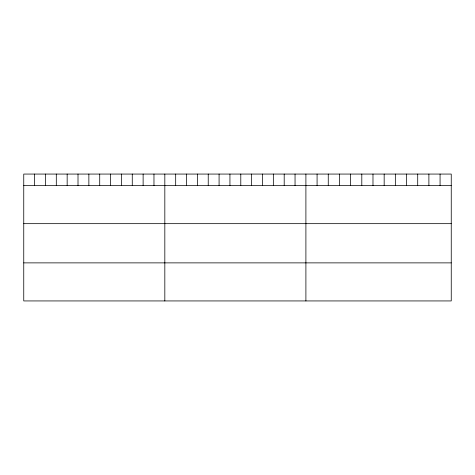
<?xml version="1.0" encoding="UTF-8"?>
<svg xmlns="http://www.w3.org/2000/svg" width="475" height="475" viewBox="0 0 475 475"><rect width="100%" height="100%" fill="white"/><g stroke="black" fill="none" stroke-linecap="round" stroke-linejoin="round"><path stroke-width="0.71" d="M451.25 185.612L451.25 300.936L23.75 300.936L23.75 174.064L451.25 174.064L451.25 185.612L23.75 185.612M23.75 223.666L451.25 223.666M23.75 262.877L451.25 262.877M440.07 174.064L440.07 185.612M428.889 174.064L428.889 185.612M417.709 174.064L417.709 185.612M406.529 174.064L406.529 185.612M395.348 174.064L395.348 185.612M384.168 174.064L384.168 185.612M372.982 174.064L372.982 185.612M361.802 174.064L361.802 185.612M350.621 174.064L350.621 185.612M339.441 174.064L339.441 185.612M328.261 174.064L328.261 185.612M317.08 174.064L317.08 185.612M305.9 174.064L305.9 300.936M295.046 174.064L295.046 185.612M284.198 174.064L284.198 185.612M273.345 174.064L273.345 185.612M262.491 174.064L262.491 185.612M251.643 174.064L251.643 185.612M240.789 174.064L240.789 185.612M229.936 174.064L229.936 185.612M219.082 174.064L219.082 185.612M208.234 174.064L208.234 185.612M197.38 174.064L197.38 185.612M186.527 174.064L186.527 185.612M175.679 174.064L175.679 185.612M164.825 174.064L164.825 300.936M153.971 174.064L153.971 185.612M143.123 174.064L143.123 185.612M132.27 174.064L132.27 185.612M121.416 174.064L121.416 185.612M110.568 174.064L110.568 185.612M99.714 174.064L99.714 185.612M88.861 174.064L88.861 185.612M78.007 174.064L78.007 185.612M67.159 174.064L67.159 185.612M56.305 174.064L56.305 185.612M45.452 174.064L45.452 185.612M34.604 174.064L34.604 185.612"/></g></svg>
